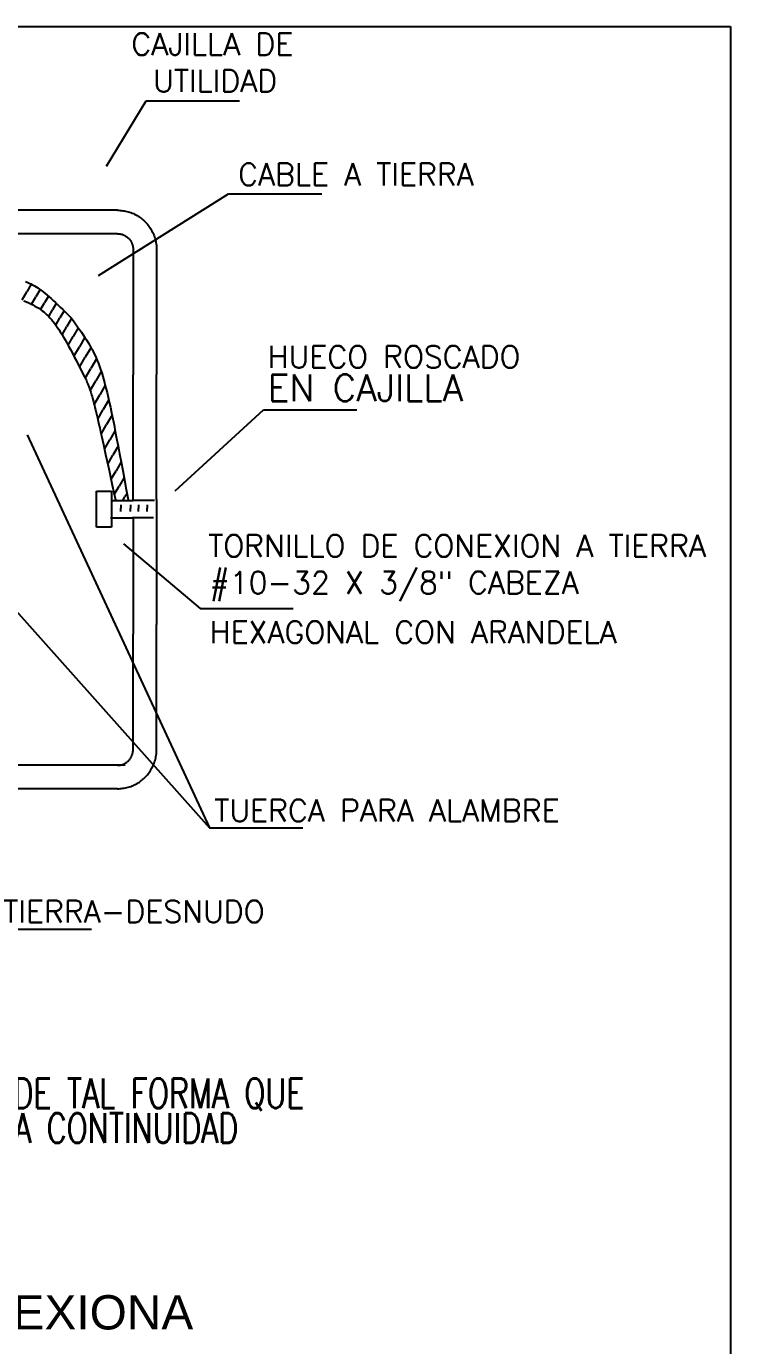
# Model space of a CAD drawing. Extents: x 876.5 to 905.5, y -346 to -323.9.
# Drawn here: x 896.826 to 898.9, y -336.908 to -333.027 of the extents above; entities that cross this region are included whole.
import ezdxf

# ---------------------------------------------------------------- set-up
doc = ezdxf.new("R2010")
doc.units = 0
doc.header["$LTSCALE"] = 0.01
doc.linetypes.add('ACAD_ISO03W100', pattern=[30, 12, -18])
doc.layers.get('0').update_dxf_attribs({"linetype": 'CONTINUOUS'})
doc.styles.add('ARIAL', font='arial.ttf')
doc.styles.add('ROMANS', font='romans.shx')
doc.styles.add('STYLE5', font='simplex.shx', dxfattribs={"height": 2.6})

msp = doc.modelspace()

# ---------------------------------------------------------------- linework, layer by layer
at = {"color": 7}
for p, q in [((888.7186, -333.0271), (898.8998, -333.0271)), ((888.7186, -333.0271), (898.8998, -333.0271)), ((898.8998, -333.0271), (898.8998, -341.1128)), ((898.8998, -333.0271), (898.8998, -341.1128)), ((897.0626, -333.4383), (897.1795, -333.2465)), ((897.1795, -333.2465), (897.4539, -333.2465)), ((897.0391, -333.7598), (897.4216, -333.5197)), ((897.4216, -333.5197), (897.696, -333.5197)), ((897.0948, -333.5681), (896.3589, -333.5681)), ((897.0948, -333.5681), (897.0948, -333.5681)), ((897.0948, -333.5681), (897.0988, -333.5681)), ((897.0948, -333.5681), (897.0948, -333.5681)), ((897.0948, -333.5681), (897.0988, -333.5681)), ((897.0988, -333.5681), (897.1028, -333.5684)), ((897.0988, -333.5681), (897.1028, -333.5684)), ((897.1028, -333.5684), (897.1068, -333.5687)), ((897.1028, -333.5684), (897.1068, -333.5687)), ((897.1068, -333.5687), (897.1108, -333.5692)), ((897.1068, -333.5687), (897.1108, -333.5692)), ((897.1108, -333.5692), (897.1147, -333.5698)), ((897.1108, -333.5692), (897.1147, -333.5698)), ((897.1147, -333.5698), (897.1187, -333.5706)), ((897.1147, -333.5698), (897.1187, -333.5706)), ((897.1187, -333.5706), (897.1226, -333.5715)), ((897.1187, -333.5706), (897.1226, -333.5715)), ((897.1226, -333.5715), (897.1265, -333.5725)), ((897.1226, -333.5715), (897.1265, -333.5725)), ((897.1265, -333.5725), (897.1303, -333.5737)), ((897.1265, -333.5725), (897.1303, -333.5737)), ((897.1303, -333.5737), (897.1341, -333.575)), ((897.1303, -333.5737), (897.1341, -333.575)), ((897.1341, -333.575), (897.1378, -333.5764)), ((897.1341, -333.575), (897.1378, -333.5764)), ((897.1378, -333.5764), (897.1415, -333.578)), ((897.1378, -333.5764), (897.1415, -333.578)), ((897.1415, -333.578), (897.1452, -333.5797)), ((897.1415, -333.578), (897.1452, -333.5797)), ((897.1452, -333.5797), (897.1487, -333.5815)), ((897.1452, -333.5797), (897.1487, -333.5815)), ((897.1487, -333.5815), (897.1522, -333.5835)), ((897.1522, -333.5835), (897.1557, -333.5855)), ((897.1557, -333.5855), (897.1591, -333.5877)), ((897.1591, -333.5877), (897.1623, -333.59)), ((897.1623, -333.59), (897.1655, -333.5924)), ((897.1655, -333.5924), (897.1687, -333.595)), ((897.1687, -333.595), (897.1717, -333.5976)), ((897.1717, -333.5976), (897.1746, -333.6003)), ((897.1746, -333.6003), (897.1775, -333.6032)), ((897.1775, -333.6032), (897.1802, -333.6061)), ((897.1802, -333.6061), (897.1828, -333.6091)), ((897.1828, -333.6091), (897.1854, -333.6123)), ((897.0948, -333.6371), (896.3589, -333.6371)), ((897.0948, -333.6371), (897.0948, -333.6371)), ((897.0948, -333.6371), (897.0964, -333.6371)), ((897.0964, -333.6371), (897.098, -333.6372)), ((897.098, -333.6372), (897.0996, -333.6373)), ((897.0996, -333.6373), (897.1012, -333.6375)), ((897.1012, -333.6375), (897.1027, -333.6378)), ((897.1027, -333.6378), (897.1043, -333.6381)), ((897.1043, -333.6381), (897.1059, -333.6384)), ((897.1059, -333.6384), (897.1074, -333.6388)), ((897.1074, -333.6388), (897.109, -333.6393)), ((897.109, -333.6393), (897.1105, -333.6398)), ((897.1105, -333.6398), (897.112, -333.6404)), ((897.112, -333.6404), (897.1135, -333.641)), ((897.1135, -333.641), (897.1149, -333.6417)), ((897.1149, -333.6417), (897.1164, -333.6424)), ((897.1164, -333.6424), (897.1178, -333.6432)), ((897.1178, -333.6432), (897.1191, -333.644)), ((897.1191, -333.644), (897.1205, -333.6449)), ((897.1205, -333.6449), (897.1218, -333.6458)), ((897.1218, -333.6458), (897.1231, -333.6468)), ((897.1231, -333.6468), (897.1243, -333.6478)), ((897.1243, -333.6478), (897.1255, -333.6489)), ((897.1255, -333.6489), (897.1267, -333.65)), ((897.1267, -333.65), (897.1278, -333.6511)), ((897.1854, -333.6123), (897.1878, -333.6155)), ((897.1878, -333.6155), (897.1901, -333.6188)), ((897.1901, -333.6188), (897.1923, -333.6221)), ((897.1923, -333.6221), (897.1943, -333.6256)), ((897.1943, -333.6256), (897.1963, -333.6291)), ((897.1963, -333.6291), (897.1981, -333.6326)), ((897.1981, -333.6326), (897.1998, -333.6363)), ((897.1998, -333.6363), (897.2014, -333.64)), ((897.2014, -333.64), (897.2028, -333.6437)), ((897.2028, -333.6437), (897.2041, -333.6475)), ((897.2041, -333.6475), (897.2053, -333.6514)), ((897.1278, -333.6511), (897.1289, -333.6523)), ((897.1289, -333.6523), (897.13, -333.6535)), ((897.13, -333.6535), (897.131, -333.6547)), ((897.131, -333.6547), (897.132, -333.656)), ((897.132, -333.656), (897.1329, -333.6573)), ((897.1329, -333.6573), (897.1338, -333.6587)), ((897.1338, -333.6587), (897.1346, -333.6601)), ((897.1346, -333.6601), (897.1354, -333.6615)), ((897.1354, -333.6615), (897.1361, -333.6629)), ((897.1361, -333.6629), (897.1368, -333.6643)), ((897.1368, -333.6643), (897.1374, -333.6658)), ((897.1374, -333.6658), (897.138, -333.6673)), ((897.138, -333.6673), (897.1385, -333.6688)), ((897.1385, -333.6688), (897.139, -333.6704)), ((897.139, -333.6704), (897.1394, -333.6719)), ((897.1394, -333.6719), (897.1397, -333.6735)), ((897.1397, -333.6735), (897.1401, -333.6751)), ((897.1401, -333.6751), (897.1403, -333.6766)), ((897.1403, -333.6766), (897.1405, -333.6782)), ((897.1405, -333.6782), (897.1406, -333.6798)), ((897.1406, -333.6798), (897.1407, -333.6814)), ((897.1407, -333.6814), (897.1407, -333.683)), ((897.1407, -333.683), (897.1407, -334.0526)), ((897.2053, -333.6514), (897.2063, -333.6552)), ((897.2063, -333.6552), (897.2072, -333.6591)), ((897.2072, -333.6591), (897.208, -333.6631)), ((897.208, -333.6631), (897.2086, -333.667)), ((897.2086, -333.667), (897.2091, -333.671)), ((897.2091, -333.671), (897.2095, -333.675)), ((897.2095, -333.675), (897.2097, -333.679)), ((897.2097, -333.679), (897.2097, -333.683)), ((897.2097, -333.683), (897.2097, -334.051)), ((896.8237, -333.7779), (896.8292, -333.7799)), ((896.841, -333.7852), (896.8276, -333.8084)), ((896.8292, -333.7799), (896.8345, -333.7821)), ((896.8345, -333.7821), (896.8397, -333.7845)), ((896.8397, -333.7845), (896.8449, -333.7872)), ((896.8449, -333.7872), (896.85, -333.79)), ((896.85, -333.79), (896.8551, -333.7931)), ((896.8671, -333.8012), (896.8546, -333.823)), ((896.8551, -333.7931), (896.8603, -333.7964)), ((896.8603, -333.7964), (896.8655, -333.8)), ((896.8655, -333.8), (896.8708, -333.8039)), ((896.8708, -333.8039), (896.8762, -333.8081)), ((896.8142, -333.8317), (896.8276, -333.8084)), ((896.8194, -333.834), (896.8265, -333.8372)), ((896.8265, -333.8372), (896.8333, -333.8404)), ((896.8333, -333.8404), (896.8397, -333.8435)), ((896.8397, -333.8435), (896.8459, -333.8467)), ((896.842, -333.8447), (896.8546, -333.823)), ((896.8684, -333.8604), (896.8799, -333.8405)), ((896.8762, -333.8081), (896.8817, -333.8125)), ((896.8913, -333.8207), (896.8799, -333.8405)), ((896.8817, -333.8125), (896.8873, -333.8173)), ((896.8873, -333.8173), (896.8932, -333.8223)), ((896.8932, -333.8223), (896.8992, -333.8277)), ((896.8992, -333.8277), (896.9055, -333.8335)), ((896.9145, -333.8419), (896.9033, -333.8612)), ((896.9055, -333.8335), (896.9121, -333.8396)), ((896.9121, -333.8396), (896.9189, -333.846)), ((896.8459, -333.8467), (896.8517, -333.8499)), ((896.8517, -333.8499), (896.8574, -333.8532)), ((896.8574, -333.8532), (896.8627, -333.8565)), ((896.8627, -333.8565), (896.8679, -333.86)), ((896.8679, -333.86), (896.8729, -333.8636)), ((896.8729, -333.8636), (896.8778, -333.8673)), ((896.8778, -333.8673), (896.8825, -333.8713)), ((896.8825, -333.8713), (896.887, -333.8754)), ((896.887, -333.8754), (896.8915, -333.8798)), ((896.8915, -333.8798), (896.8959, -333.8844)), ((896.8922, -333.8805), (896.9033, -333.8612)), ((896.9189, -333.846), (896.926, -333.8528)), ((896.9373, -333.8637), (896.9252, -333.8847)), ((896.926, -333.8528), (896.9335, -333.8601)), ((896.9335, -333.8601), (896.9413, -333.8677)), ((896.9413, -333.8677), (896.9496, -333.8757)), ((896.9496, -333.8757), (896.9582, -333.8841)), ((896.8959, -333.8844), (896.9003, -333.8892)), ((896.9003, -333.8892), (896.9046, -333.8944)), ((896.9046, -333.8944), (896.9089, -333.8999)), ((896.9089, -333.8999), (896.9132, -333.9057)), ((896.9131, -333.9056), (896.9252, -333.8847)), ((896.9132, -333.9057), (896.9175, -333.9119)), ((896.9175, -333.9119), (896.9219, -333.9185)), ((896.9219, -333.9185), (896.9264, -333.9256)), ((896.9318, -333.9344), (896.9458, -333.9103)), ((896.9597, -333.8862), (896.9458, -333.9103)), ((896.9582, -333.8841), (896.965, -333.8934)), ((896.9793, -333.9135), (896.9644, -333.9394)), ((896.965, -333.8934), (896.9714, -333.9023)), ((896.9714, -333.9023), (896.9774, -333.9108)), ((896.9774, -333.9108), (896.9832, -333.919)), ((896.9832, -333.919), (896.9887, -333.9269)), ((896.9264, -333.9256), (896.931, -333.933)), ((896.931, -333.933), (896.9357, -333.9409)), ((896.9357, -333.9409), (896.9405, -333.9493)), ((896.9405, -333.9493), (896.9455, -333.9582)), ((896.9455, -333.9582), (896.9507, -333.9677)), ((896.9494, -333.9653), (896.9644, -333.9394)), ((896.9986, -333.9415), (896.9825, -333.9693)), ((896.9887, -333.9269), (896.994, -333.9345)), ((896.994, -333.9345), (896.999, -333.942)), ((896.999, -333.942), (897.0037, -333.9494)), ((897.0037, -333.9494), (897.0083, -333.9567)), ((897.0083, -333.9567), (897.0126, -333.964)), ((896.9507, -333.9677), (896.9561, -333.9777)), ((896.9561, -333.9777), (896.9618, -333.9882)), ((896.9618, -333.9882), (896.9676, -333.9994)), ((896.9664, -333.9972), (896.9825, -333.9693)), ((897.0168, -333.9713), (897, -334.0004)), ((897.0126, -333.964), (897.0167, -333.9713)), ((897.0167, -333.9713), (897.0207, -333.9786)), ((897.0207, -333.9786), (897.0245, -333.9861)), ((897.0245, -333.9861), (897.0282, -333.9938)), ((897.0282, -333.9938), (897.0318, -334.0017)), ((896.9676, -333.9994), (896.9738, -334.0112)), ((896.9738, -334.0112), (896.9802, -334.0237)), ((896.9802, -334.0237), (896.987, -334.0368)), ((896.9832, -334.0294), (897, -334.0004)), ((896.987, -334.0368), (896.9941, -334.0507)), ((896.9999, -334.0619), (897.0164, -334.0332)), ((897.033, -334.0046), (897.0164, -334.0332)), ((897.0318, -334.0017), (897.0352, -334.0099)), ((897.0352, -334.0099), (897.0385, -334.0184)), ((897.0385, -334.0184), (897.0418, -334.0272)), ((897.0418, -334.0272), (897.045, -334.0365)), ((897.045, -334.0365), (897.0482, -334.0463)), ((896.9941, -334.0507), (897.0016, -334.0652)), ((897.0016, -334.0652), (897.0031, -334.069)), ((897.0031, -334.069), (897.0046, -334.0726)), ((897.0046, -334.0726), (897.006, -334.0761)), ((897.006, -334.0761), (897.0074, -334.0795)), ((897.0143, -334.0983), (897.0305, -334.0701)), ((897.0468, -334.042), (897.0305, -334.0701)), ((897.0482, -334.0463), (897.0513, -334.0566)), ((897.0513, -334.0566), (897.0545, -334.0675)), ((897.0545, -334.0675), (897.0576, -334.079)), ((897.1407, -334.4221), (897.1407, -334.0526)), ((897.2097, -334.4189), (897.2097, -334.051)), ((897.0074, -334.0795), (897.0087, -334.0829)), ((897.0087, -334.0829), (897.0099, -334.0862)), ((897.0099, -334.0862), (897.0112, -334.0895)), ((897.0112, -334.0895), (897.0124, -334.0928)), ((897.0124, -334.0928), (897.0136, -334.0963)), ((897.0136, -334.0963), (897.0148, -334.0998)), ((897.0148, -334.0998), (897.016, -334.1035)), ((897.016, -334.1035), (897.0172, -334.1073)), ((897.0172, -334.1073), (897.0184, -334.1114)), ((897.0184, -334.1114), (897.0197, -334.1157)), ((897.0197, -334.1157), (897.021, -334.1202)), ((897.026, -334.1392), (897.0423, -334.1111)), ((897.0586, -334.0829), (897.0423, -334.1111)), ((897.0576, -334.079), (897.0607, -334.0912)), ((897.0607, -334.0912), (897.0639, -334.1041)), ((897.0639, -334.1041), (897.0671, -334.1178)), ((897.021, -334.1202), (897.0223, -334.1251)), ((897.0223, -334.1251), (897.0237, -334.1303)), ((897.0237, -334.1303), (897.0252, -334.1359)), ((897.0252, -334.1359), (897.0267, -334.1419)), ((897.0267, -334.1419), (897.0283, -334.1483)), ((897.0283, -334.1483), (897.03, -334.1552)), ((897.0364, -334.1826), (897.0527, -334.1544)), ((897.069, -334.1261), (897.0527, -334.1544)), ((897.0671, -334.1178), (897.0704, -334.1323)), ((897.0704, -334.1323), (897.0738, -334.1477)), ((897.0738, -334.1477), (897.0772, -334.164)), ((897.03, -334.1552), (897.0317, -334.1626)), ((897.0317, -334.1626), (897.0336, -334.1706)), ((897.0336, -334.1706), (897.0356, -334.1791)), ((897.0356, -334.1791), (897.0377, -334.1882)), ((897.0377, -334.1882), (897.0399, -334.1979)), ((897.0786, -334.1708), (897.0625, -334.1987)), ((897.0772, -334.164), (897.0808, -334.1813)), ((897.0808, -334.1813), (897.0845, -334.1996)), ((897.265, -334.3939), (897.525, -334.1551)), ((897.525, -334.1551), (897.7994, -334.1551)), ((896.8287, -334.2287), (897.366, -335.3852)), ((897.0399, -334.1979), (897.0423, -334.2084)), ((897.0423, -334.2084), (897.0448, -334.2195)), ((897.0448, -334.2195), (897.0474, -334.2314)), ((897.0464, -334.2267), (897.0625, -334.1987)), ((897.0474, -334.2314), (897.0502, -334.244)), ((897.0878, -334.2162), (897.072, -334.2436)), ((897.0845, -334.1996), (897.0883, -334.219)), ((897.0883, -334.219), (897.0923, -334.2395)), ((897.0502, -334.244), (897.0532, -334.2575)), ((897.0532, -334.2575), (897.0563, -334.2718)), ((897.0562, -334.271), (897.072, -334.2436)), ((897.0967, -334.2621), (897.0813, -334.2888)), ((897.0923, -334.2395), (897.0965, -334.2612)), ((897.0965, -334.2612), (897.1009, -334.2842)), ((897.0563, -334.2718), (897.0597, -334.2869)), ((897.0597, -334.2869), (897.0632, -334.303)), ((897.0632, -334.303), (897.0669, -334.32)), ((897.0659, -334.3154), (897.0813, -334.2888)), ((897.1054, -334.3083), (897.0905, -334.3341)), ((897.1009, -334.2842), (897.1055, -334.3084)), ((897.1055, -334.3084), (897.1103, -334.3339)), ((897.0669, -334.32), (897.0708, -334.338)), ((897.0708, -334.338), (897.075, -334.3569)), ((897.0756, -334.3599), (897.0905, -334.3341)), ((897.1103, -334.3339), (897.1153, -334.3608)), ((897.075, -334.3569), (897.0793, -334.3769)), ((897.0793, -334.3769), (897.0839, -334.398)), ((897.0853, -334.4044), (897.0997, -334.3795)), ((897.1141, -334.3546), (897.0997, -334.3795)), ((897.1153, -334.3608), (897.1206, -334.3892)), ((897.0325, -334.5007), (897.0325, -334.3946)), ((897.0325, -334.3946), (897.0773, -334.3946)), ((897.0773, -334.3946), (897.0773, -334.5007)), ((897.0782, -334.4215), (897.141, -334.4215)), ((897.0839, -334.398), (897.0888, -334.4202)), ((897.1109, -334.4215), (897.1168, -334.4112)), ((897.1228, -334.4009), (897.1168, -334.4112)), ((897.1206, -334.3892), (897.1261, -334.419)), ((897.2037, -334.4215), (897.141, -334.4215)), ((897.2097, -334.4189), (897.2097, -334.7868)), ((897.1041, -334.4347), (897.1041, -334.4446)), ((897.1041, -334.4347), (897.1041, -334.4446)), ((897.1041, -334.4545), (897.1041, -334.4446)), ((897.1041, -334.4545), (897.1041, -334.4446)), ((897.1328, -334.4348), (897.1328, -334.4447)), ((897.1328, -334.4348), (897.1328, -334.4447)), ((897.1328, -334.4546), (897.1328, -334.4447)), ((897.1328, -334.4546), (897.1328, -334.4447)), ((897.157, -334.4348), (897.157, -334.4447)), ((897.157, -334.4546), (897.157, -334.4447)), ((897.1819, -334.4348), (897.1819, -334.4447)), ((897.1819, -334.4546), (897.1819, -334.4447)), ((897.0773, -334.5007), (897.0325, -334.5007)), ((897.074, -334.4732), (897.1375, -334.4732)), ((897.201, -334.4732), (897.1375, -334.4732)), ((897.1407, -334.4745), (897.1407, -334.8146)), ((897.1121, -334.5491), (897.3378, -334.74)), ((896.7953, -334.7456), (897.366, -335.3852)), ((897.3378, -334.74), (897.6122, -334.74)), ((897.2097, -335.1548), (897.2097, -334.7868)), ((897.2097, -335.1548), (897.2097, -334.7868)), ((897.1407, -335.1548), (897.1407, -334.8146)), ((897.1397, -335.1643), (897.1401, -335.1627)), ((897.1401, -335.1627), (897.1403, -335.1612)), ((897.1403, -335.1612), (897.1405, -335.1596)), ((897.1405, -335.1596), (897.1406, -335.158)), ((897.1406, -335.158), (897.1407, -335.1564)), ((897.1407, -335.1564), (897.1407, -335.1548)), ((897.1407, -335.1548), (897.1407, -335.1548)), ((897.2091, -335.1668), (897.2095, -335.1628)), ((897.2095, -335.1628), (897.2097, -335.1588)), ((897.2097, -335.1588), (897.2097, -335.1548)), ((897.2097, -335.1548), (897.2097, -335.1548)), ((897.1178, -335.2007), (896.3704, -335.2007)), ((897.0948, -335.2007), (897.0964, -335.2007)), ((897.0964, -335.2007), (897.098, -335.2006)), ((897.098, -335.2006), (897.0996, -335.2005)), ((897.0996, -335.2005), (897.1012, -335.2003)), ((897.1012, -335.2003), (897.1027, -335.2)), ((897.1027, -335.2), (897.1043, -335.1997)), ((897.1043, -335.1997), (897.1059, -335.1994)), ((897.1059, -335.1994), (897.1074, -335.199)), ((897.1074, -335.199), (897.109, -335.1985)), ((897.109, -335.1985), (897.1105, -335.198)), ((897.1105, -335.198), (897.112, -335.1974)), ((897.112, -335.1974), (897.1135, -335.1968)), ((897.1135, -335.1968), (897.1149, -335.1961)), ((897.1149, -335.1961), (897.1164, -335.1954)), ((897.1164, -335.1954), (897.1178, -335.1946)), ((897.1178, -335.1946), (897.1191, -335.1938)), ((897.1191, -335.1938), (897.1205, -335.1929)), ((897.1205, -335.1929), (897.1218, -335.192)), ((897.1218, -335.192), (897.1231, -335.191)), ((897.1231, -335.191), (897.1243, -335.19)), ((897.1243, -335.19), (897.1255, -335.1889)), ((897.1255, -335.1889), (897.1267, -335.1878)), ((897.1267, -335.1878), (897.1278, -335.1867)), ((897.1278, -335.1867), (897.1289, -335.1855)), ((897.1289, -335.1855), (897.13, -335.1843)), ((897.13, -335.1843), (897.131, -335.1831)), ((897.131, -335.1831), (897.132, -335.1818)), ((897.132, -335.1818), (897.1329, -335.1805)), ((897.1329, -335.1805), (897.1338, -335.1791)), ((897.1338, -335.1791), (897.1346, -335.1777)), ((897.1346, -335.1777), (897.1354, -335.1763)), ((897.1354, -335.1763), (897.1361, -335.1749)), ((897.1361, -335.1749), (897.1368, -335.1735)), ((897.1368, -335.1735), (897.1374, -335.172)), ((897.1374, -335.172), (897.138, -335.1705)), ((897.138, -335.1705), (897.1385, -335.169)), ((897.1385, -335.169), (897.139, -335.1674)), ((897.139, -335.1674), (897.1394, -335.1659)), ((897.1394, -335.1659), (897.1397, -335.1643)), ((897.1981, -335.2052), (897.1998, -335.2015)), ((897.1998, -335.2015), (897.2014, -335.1978)), ((897.2014, -335.1978), (897.2028, -335.1941)), ((897.2028, -335.1941), (897.2041, -335.1903)), ((897.2041, -335.1903), (897.2053, -335.1864)), ((897.2053, -335.1864), (897.2063, -335.1826)), ((897.2063, -335.1826), (897.2072, -335.1787)), ((897.2072, -335.1787), (897.208, -335.1747)), ((897.208, -335.1747), (897.2086, -335.1708)), ((897.2086, -335.1708), (897.2091, -335.1668)), ((897.1687, -335.2428), (897.1717, -335.2402)), ((897.1717, -335.2402), (897.1746, -335.2375)), ((897.1746, -335.2375), (897.1775, -335.2346)), ((897.1775, -335.2346), (897.1802, -335.2317)), ((897.1802, -335.2317), (897.1828, -335.2287)), ((897.1828, -335.2287), (897.1854, -335.2255)), ((897.1854, -335.2255), (897.1878, -335.2223)), ((897.1878, -335.2223), (897.1901, -335.219)), ((897.1901, -335.219), (897.1923, -335.2157)), ((897.1923, -335.2157), (897.1943, -335.2122)), ((897.1943, -335.2122), (897.1963, -335.2087)), ((897.1963, -335.2087), (897.1981, -335.2052)), ((897.0948, -335.2697), (896.3589, -335.2697)), ((897.0948, -335.2697), (897.0988, -335.2697)), ((897.0948, -335.2697), (897.0988, -335.2697)), ((897.0988, -335.2697), (897.1028, -335.2694)), ((897.0988, -335.2697), (897.1028, -335.2694)), ((897.1028, -335.2694), (897.1068, -335.2691)), ((897.1028, -335.2694), (897.1068, -335.2691)), ((897.1068, -335.2691), (897.1108, -335.2686)), ((897.1068, -335.2691), (897.1108, -335.2686)), ((897.1108, -335.2686), (897.1147, -335.268)), ((897.1108, -335.2686), (897.1147, -335.268)), ((897.1147, -335.268), (897.1187, -335.2672)), ((897.1147, -335.268), (897.1187, -335.2672)), ((897.1187, -335.2672), (897.1226, -335.2663)), ((897.1187, -335.2672), (897.1226, -335.2663)), ((897.1226, -335.2663), (897.1265, -335.2653)), ((897.1226, -335.2663), (897.1265, -335.2653)), ((897.1265, -335.2653), (897.1303, -335.2641)), ((897.1265, -335.2653), (897.1303, -335.2641)), ((897.1303, -335.2641), (897.1341, -335.2628)), ((897.1303, -335.2641), (897.1341, -335.2628)), ((897.1341, -335.2628), (897.1378, -335.2614)), ((897.1341, -335.2628), (897.1378, -335.2614)), ((897.1378, -335.2614), (897.1415, -335.2598)), ((897.1378, -335.2614), (897.1415, -335.2598)), ((897.1415, -335.2598), (897.1452, -335.2581)), ((897.1415, -335.2598), (897.1452, -335.2581)), ((897.1452, -335.2581), (897.1487, -335.2563)), ((897.1452, -335.2581), (897.1487, -335.2563)), ((897.1487, -335.2563), (897.1522, -335.2543)), ((897.1522, -335.2543), (897.1557, -335.2523)), ((897.1557, -335.2523), (897.1591, -335.2501)), ((897.1591, -335.2501), (897.1623, -335.2478)), ((897.1623, -335.2478), (897.1655, -335.2454)), ((897.1655, -335.2454), (897.1687, -335.2428)), ((897.366, -335.3852), (897.6403, -335.3852)), ((897.366, -335.3852), (897.6403, -335.3852)), ((896.7438, -335.6832), (897.0182, -335.6832))]:
    msp.add_line(p, q, dxfattribs=at)

# ---------------------------------------------------------------- texts
at = {"color": 7, "style": 'STYLE5'}
for s, height, p in [('CAJILLA DE', 0.065, (897.1359, -333.1117)), ('UTILIDAD', 0.065, (897.1999, -333.2197)), ('CABLE A TIERRA', 0.065, (897.4501, -333.4949)), ('HUECO ROSCADO', 0.065, (897.5371, -334.0317)), ('EN CAJILLA', 0.078, (897.5371, -334.1295)), ('TORNILLO DE CONEXION A TIERRA', 0.065, (897.3619, -334.5878)), ('#10-32 X 3/8" CABEZA', 0.065, (897.3664, -334.696)), ('HEXAGONAL CON ARANDELA', 0.065, (897.3664, -334.8417)), ('TUERCA PARA ALAMBRE', 0.065, (897.3795, -335.3666)), ('TIERRA-DESNUDO', 0.065, (896.7588, -335.6636))]:
    msp.add_text(s, height=height, dxfattribs=at).set_placement(p)
at = {"color": 7, "linetype": 'ACAD_ISO03W100', "lineweight": 35, "style": 'ROMANS', "width": 0.75}
for s, p in [('CABLE NEUTRALY CABLE DE TIERRA DEBE SER CONTINUO DE TAL FORMA QUE', (894.231, -336.2092)), ('AL REMOVERSE EL TOMACORRIENTE NO INTERFIERA CON LA CONTINUIDAD', (894.2335, -336.312))]:
    msp.add_text(s, height=0.08734, dxfattribs=at).set_placement(p)
at = {"color": 7, "linetype": 'Continuous', "style": 'ARIAL'}
msp.add_text('ESQUEMA TIPICO DE CONEXIONA', height=0.1008, dxfattribs=at).set_placement((894.9865, -336.8605))

doc.saveas('drawing.dxf')
